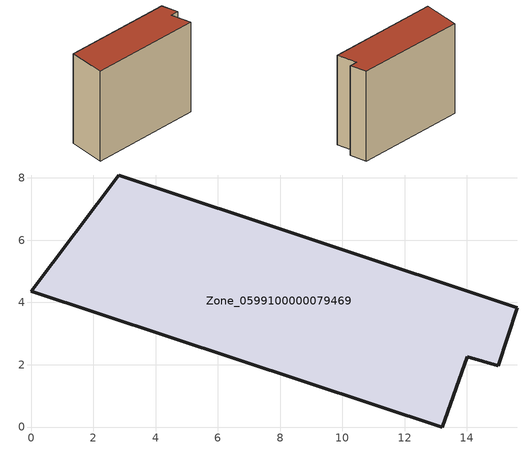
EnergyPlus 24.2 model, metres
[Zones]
Zone_0599100000079469
 floor ground (C_G): 15.62,3.83 15,1.97 14.01,2.25 13.21,0 0,4.36 2.82,8.1 z0
 wall outside (C_F): 2.82,8.1 0,4.36 13.21,0 14.01,2.25 15,1.97 15.62,3.83 2.82,8.1 z0:9.46
 roof outside (C_R): 15,1.97 15.62,3.83 2.82,8.1 0,4.36 13.21,0 14.01,2.25 z9.46
[BUILDING]
Pand.0599100000079469: North Axis=0; Terrain=City; Loads Convergence Tolerance Value=0.04; Temperature Convergence Tolerance Value=0.4; Solar Distribution=FullExterior; Maximum Number of Warmup Days=25; Minimum Number of Warmup Days=1
[Site:Location]
Rotterdam.The.Hague.AP_ZH_NLD Design_Conditions: Latitude=51.96; Longitude=4.45; Time Zone=1; Elevation=-4.5
[SITE:GROUNDTEMPERATURE:BUILDINGSURFACE]
18, 18, 18, 18, 18, 18, 18, 18, 18, 18, 18, 18
[MATERIAL] Thermal Absorptance=0.9; Solar Absorptance=0.7; Visible Absorptance=0.7
Name | Roughness | Thickness | Conductivity | Density | Specific Heat
G.TI.1946 | MediumSmooth | 0.15 | 1 | 540 | 1210
F.TI.1946 | Rough | 0.3 | 0.857143 | 1920 | 840
R.TI.1946 | MediumRough | 0.2 | 0.1 | 1500 | 1000
[CONSTRUCTION]
C_G: G.TI.1946
C_F: F.TI.1946
C_R: R.TI.1946
[ZONE]
Zone_0599100000079469: Type=1; Multiplier=1; Ceiling Height=Autocalculate; Volume=Autocalculate; Floor Area=autocalculate; Part of Total Floor Area=Yes
[ZONEINFILTRATION:DESIGNFLOWRATE]
Infil_Zone_0599100000079469: Zone or ZoneList or Space or SpaceList=Zone_0599100000079469; Schedule=AlwaysOn; Design Flow Rate Calculation Method=Flow/Area; Flow Rate per Floor Area=0.003; Constant Term Coefficient=1; Temperature Term Coefficient=0; Velocity Term Coefficient=0; Velocity Squared Term Coefficient=0
[HVACTEMPLATE:ZONE:IDEALLOADSAIRSYSTEM]
Zone_0599100000079469: Maximum Heating Supply Air Temperature=50; Minimum Cooling Supply Air Temperature=13; Maximum Heating Supply Air Humidity Ratio=0.0156; Minimum Cooling Supply Air Humidity Ratio=0.0077; Heating Limit=NoLimit; Cooling Limit=NoLimit; Dehumidification Control Type=ConstantSensibleHeatRatio; Cooling Sensible Heat Ratio=0.7; Dehumidification Setpoint=60; Humidification Control Type=None; Humidification Setpoint=30; Outdoor Air Method=None; Outdoor Air Flow Rate per Person=0.00944; Outdoor Air Flow Rate per Zone Floor Area=0; Outdoor Air Flow Rate per Zone=0; Demand Controlled Ventilation Type=None; Outdoor Air Economizer Type=NoEconomizer; Heat Recovery Type=None; Sensible Heat Recovery Effectiveness=0.7; Latent Heat Recovery Effectiveness=0.65
[ZONECONTROL:THERMOSTAT]
ThermostatControl_Zone_0599100000079469: Zone or ZoneList=Zone_0599100000079469; Control Type Schedule=DualSetpointControlType; Control 1=Thermostat_Zone_0599100000079469; Temperature Difference Between Cutout And Setpoint=0
[THERMOSTATSETPOINT:DUALSETPOINT]
Thermostat_Zone_0599100000079469: Heating Setpoint Temperature Schedule=HeatingSetpoint_Zone_0599100000079469; Cooling Setpoint Temperature Schedule=CoolingSetpoint_Zone_0599100000079469
[SCHEDULE:COMPACT]
HeatingSetpoint_Zone_0599100000079469: Through: 12/31, For: AllDays, Until: 24:00, 21
CoolingSetpoint_Zone_0599100000079469: Through: 12/31, For: AllDays, Until: 24:00, 24
DualSetpointControlType: Through: 12/31, For: AllDays, Until: 24:00, 4
AlwaysOn: Through: 12/31, For: AllDays, Until: 24:00, 1
